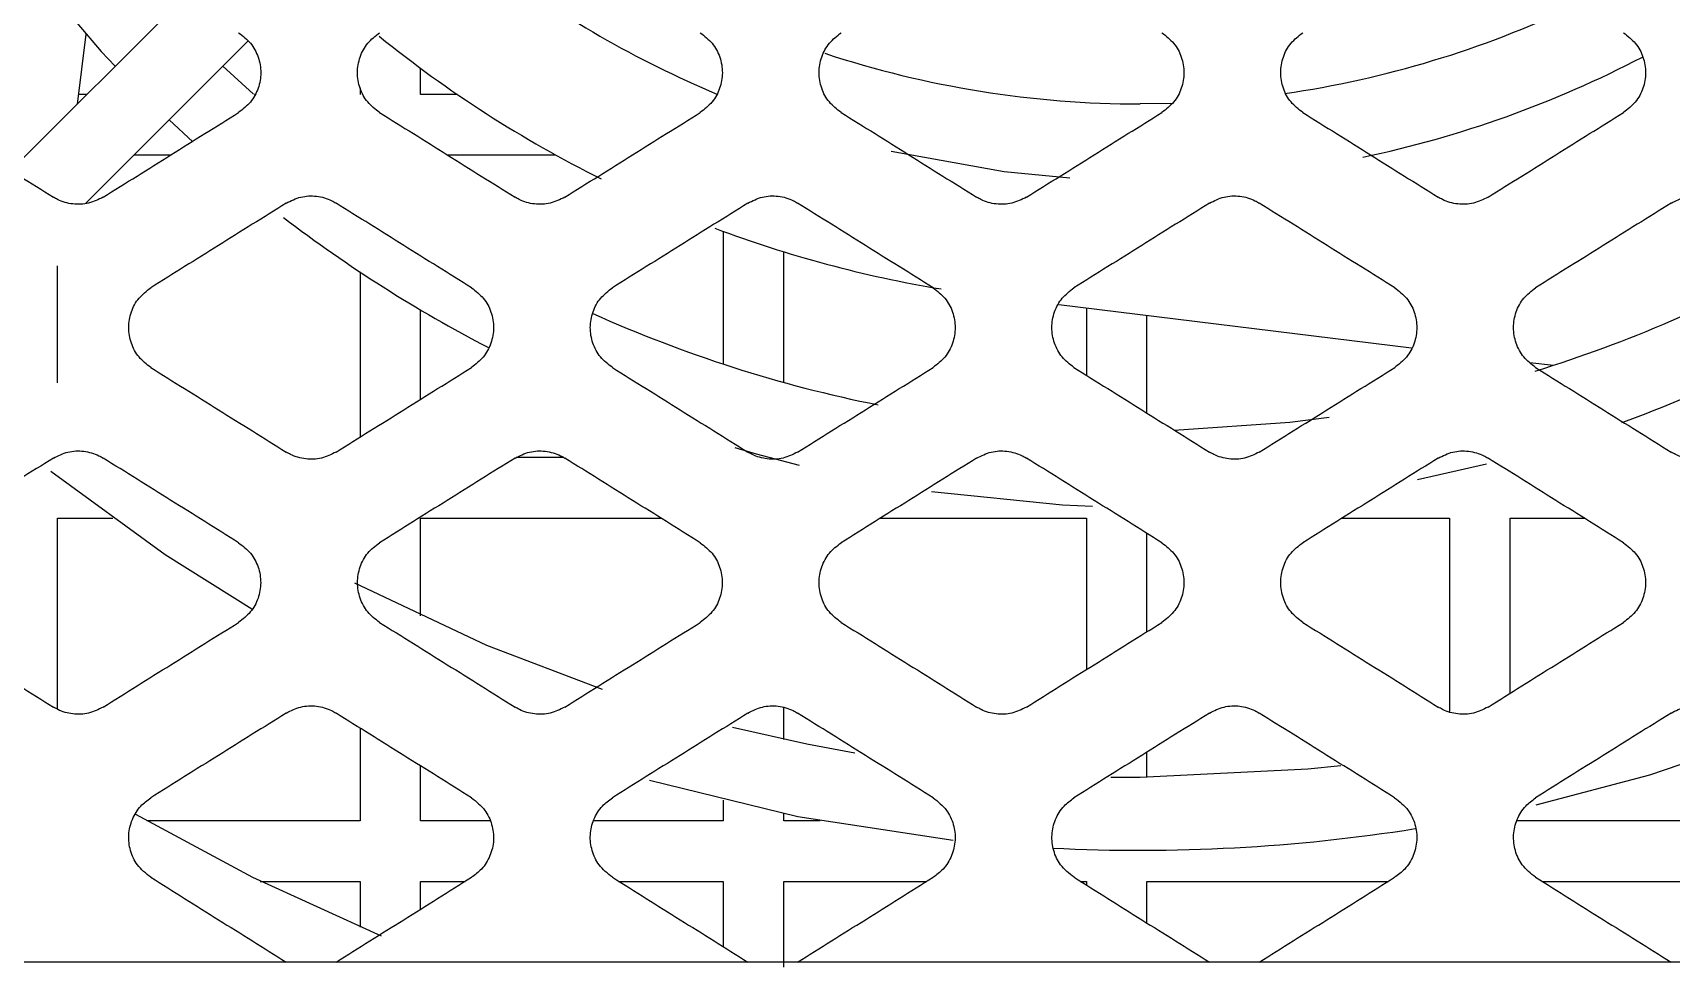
# Model space of a CAD drawing. Header units: millimetres. Extents: x 11355 to 11505, y 8083 to 8171.
# Drawn here: x 11361.4 to 11362.818, y 8087.765 to 8088.574 of the extents above; entities that cross this region are included whole.
import ezdxf

# ---------------------------------------------------------------- set-up
doc = ezdxf.new("R2010")
doc.units = ezdxf.units.MM
doc.layers.add('UPS', color=7, linetype='Continuous')

# ---------------------------------------------------------------- blocks, each defined once
blk = doc.blocks.new('UPS - 2.2kVA (APC SRT2200RMXLI-NC)')
at = {"linetype": 'Continuous'}
for p, q in [((2316.7315, 1374.2752), (2316.5823, 1374.126)), ((2316.6473, 1374.244), (2316.6399, 1374.1835)), ((2316.6473, 1374.0976), (2316.7876, 1374.2379)), ((2316.7922, 1374.1924), (2316.766, 1374.2163)), ((2316.937, 1374.1918), (2316.937, 1374.2144)), ((2316.8846, 1374.1975), (2316.8846, 1374.1918)), ((2316.6482, 1374.1918), (2316.6409, 1374.1918)), ((2316.7934, 1374.1918), (2316.7928, 1374.1918)), ((2316.9688, 1374.1918), (2316.937, 1374.1918)), ((2317.5886, 1374.1841), (2317.5598, 1374.1836)), ((2316.7194, 1374.1697), (2316.7398, 1374.1507)), ((2316.6891, 1374.1394), (2316.7208, 1374.1394)), ((2316.9603, 1374.1394), (2317.0539, 1374.1394)), ((2317.1989, 1374.0733), (2317.1989, 1373.9585)), ((2317.2513, 1373.9427), (2317.2513, 1374.0556)), ((2316.6227, 1373.9422), (2316.6227, 1374.0435)), ((2316.8846, 1374.0382), (2316.8846, 1373.8953)), ((2316.937, 1373.928), (2316.937, 1374.0054)), ((2317.4892, 1374.01), (2317.7945, 1373.9725)), ((2317.5132, 1374.007), (2317.5132, 1373.9488)), ((2317.5656, 1373.9161), (2317.5656, 1374.0006)), ((2317.897, 1373.9599), (2317.9174, 1373.9574)), ((2317.061, 1373.8775), (2317.0197, 1373.8775)), ((2317.7996, 1373.8585), (2317.8593, 1373.872)), ((2316.6227, 1373.8251), (2316.6707, 1373.8251)), ((2316.6227, 1373.6597), (2316.6227, 1373.8251)), ((2316.937, 1373.8251), (2317.1449, 1373.8251)), ((2316.937, 1373.7405), (2316.937, 1373.8251)), ((2317.335, 1373.8251), (2317.5132, 1373.8251)), ((2317.5132, 1373.8251), (2317.5132, 1373.6941)), ((2317.7345, 1373.8251), (2317.8275, 1373.8251)), ((2317.8275, 1373.8251), (2317.8275, 1373.6578)), ((2317.8799, 1373.8251), (2317.9439, 1373.8251)), ((2317.8799, 1373.6736), (2317.8799, 1373.8251)), ((2317.5656, 1373.7268), (2317.5656, 1373.8119)), ((2317.2513, 1373.6337), (2317.2513, 1373.6609)), ((2316.8846, 1373.6435), (2316.8846, 1373.5632)), ((2317.5656, 1373.6006), (2317.5656, 1373.6226)), ((2316.937, 1373.5632), (2316.937, 1373.6107)), ((2317.5598, 1373.6006), (2317.5342, 1373.6008)), ((2317.1989, 1373.5812), (2317.1989, 1373.5632)), ((2316.8846, 1373.5632), (2316.7001, 1373.5632)), ((2316.997, 1373.5632), (2316.937, 1373.5632)), ((2317.1989, 1373.5632), (2317.0868, 1373.5632)), ((2317.2513, 1373.5632), (2317.2513, 1373.5694)), ((2317.2827, 1373.5632), (2317.2513, 1373.5632)), ((2318.1418, 1373.5632), (2317.8857, 1373.5632)), ((2316.7983, 1373.5108), (2316.8846, 1373.5108)), ((2316.8846, 1373.5108), (2316.8846, 1373.4712)), ((2316.937, 1373.5108), (2316.9756, 1373.5108)), ((2316.937, 1373.4867), (2316.937, 1373.5108)), ((2317.1084, 1373.5108), (2317.1989, 1373.5108)), ((2317.1989, 1373.5108), (2317.1989, 1373.4543)), ((2317.2513, 1373.5108), (2317.375, 1373.5108)), ((2317.2513, 1373.4365), (2317.2513, 1373.5108)), ((2317.5079, 1373.5108), (2317.5132, 1373.5108)), ((2317.5132, 1373.5108), (2317.5132, 1373.5076)), ((2317.5656, 1373.5108), (2317.7745, 1373.5108)), ((2317.5656, 1373.4748), (2317.5656, 1373.5108)), ((2317.9074, 1373.5108), (2318.1418, 1373.5108)), ((2314.4138, 1373.4411), (2327.7323, 1373.4411))]:
    blk.add_line(p, q, dxfattribs=at)
at = {"linetype": 'Continuous', "flags": 128}
for points in [[(2316.5973, 1374.3038), (2316.6607, 1374.2291), (2316.6727, 1374.2163)], [(2317.3442, 1374.1427), (2317.4421, 1374.125), (2317.4987, 1374.1196)], [(2317.7232, 1373.9123), (2317.6893, 1373.908), (2317.589, 1373.9011)], [(2317.209, 1373.8862), (2317.2273, 1373.8808), (2317.2647, 1373.8709)], [(2316.617, 1373.8658), (2316.7159, 1373.7937), (2316.7911, 1373.7466)], [(2317.3791, 1373.8482), (2317.4925, 1373.8366), (2317.5184, 1373.8354)], [(2317.0945, 1373.6769), (2316.9942, 1373.7149), (2316.88, 1373.769)], [(2317.3128, 1373.6217), (2317.2713, 1373.6295), (2317.2068, 1373.644)], [(2317.9024, 1373.5769), (2318.0008, 1373.6031), (2318.0948, 1373.635)], [(2317.7333, 1373.6109), (2317.7048, 1373.6078), (2317.5598, 1373.6006)], [(2317.1352, 1373.5983), (2317.2635, 1373.5669), (2317.3979, 1373.5464)], [(2316.9032, 1373.4634), (2316.7917, 1373.5141), (2316.6906, 1373.5687)]]:
    blk.add_lwpolyline(points, dxfattribs=at)
at = {"linetype": 'Continuous'}
for radius, start, end in [(0.9392, 233.2433, 247.0267), (0.8732, 278.2369, 295.4434), (1.0476, 231.0394, 243.5606), (0.8732, 251.7773, 270), (0.9392, 281.8301, 297.5607), (1.2221, 232.6431, 242.5101), (1.0476, 249.4201, 260.5356), (1.1561, 287.1928, 299.6351), (1.1561, 245.8009, 258.6869), (1.2221, 289.9402, 301.1527), (1.5191, 267.1357, 279.0133)]:
    blk.add_arc((2317.5598, 1375.0568), radius, start, end, dxfattribs=at)
for points, knots in [([(2316.7795, 1374.2452), (2316.7832, 1374.2423), (2316.7905, 1374.2367), (2316.7971, 1374.2243), (2316.7995, 1374.2106), (2316.7971, 1374.1969), (2316.7904, 1374.1846), (2316.7832, 1374.179), (2316.7795, 1374.1762)], [0, 0, 0, 0, 0.166784, 0.333548, 0.500696, 0.667346, 0.833994, 1, 1, 1, 1]), ([(2316.9015, 1374.1762), (2316.8978, 1374.179), (2316.8905, 1374.1846), (2316.8839, 1374.197), (2316.8816, 1374.2107), (2316.884, 1374.2244), (2316.8906, 1374.2368), (2316.8979, 1374.2424), (2316.9015, 1374.2452)], [0, 0, 0, 0, 0.166811, 0.333603, 0.50079, 0.667462, 0.83409, 1, 1, 1, 1]), ([(2317.179, 1374.2452), (2317.1827, 1374.2423), (2317.1899, 1374.2367), (2317.1966, 1374.2243), (2317.1989, 1374.2106), (2317.1965, 1374.1969), (2317.1899, 1374.1846), (2317.1826, 1374.179), (2317.179, 1374.1762)], [0, 0, 0, 0, 0.166784, 0.333548, 0.500696, 0.667346, 0.833994, 1, 1, 1, 1]), ([(2317.3009, 1374.1762), (2317.2973, 1374.179), (2317.29, 1374.1846), (2317.2834, 1374.197), (2317.281, 1374.2107), (2317.2834, 1374.2244), (2317.2901, 1374.2368), (2317.2973, 1374.2424), (2317.3009, 1374.2452)], [0, 0, 0, 0, 0.166811, 0.333603, 0.50079, 0.667462, 0.83409, 1, 1, 1, 1]), ([(2317.5785, 1374.2452), (2317.5821, 1374.2423), (2317.5894, 1374.2367), (2317.596, 1374.2243), (2317.5984, 1374.2106), (2317.596, 1374.1969), (2317.5894, 1374.1846), (2317.5821, 1374.179), (2317.5785, 1374.1762)], [0, 0, 0, 0, 0.166784, 0.333548, 0.500696, 0.667346, 0.833994, 1, 1, 1, 1]), ([(2317.7004, 1374.1762), (2317.6968, 1374.179), (2317.6895, 1374.1846), (2317.6829, 1374.197), (2317.6805, 1374.2107), (2317.6829, 1374.2244), (2317.6895, 1374.2368), (2317.6968, 1374.2424), (2317.7004, 1374.2452)], [0, 0, 0, 0, 0.166811, 0.333603, 0.50079, 0.667462, 0.83409, 1, 1, 1, 1]), ([(2317.9779, 1374.2452), (2317.9816, 1374.2423), (2317.9889, 1374.2367), (2317.9955, 1374.2243), (2317.9979, 1374.2106), (2317.9955, 1374.1969), (2317.9888, 1374.1846), (2317.9816, 1374.179), (2317.9779, 1374.1762)], [0, 0, 0, 0, 0.166784, 0.333548, 0.500696, 0.667346, 0.833994, 1, 1, 1, 1]), ([(2316.502, 1374.1762), (2316.5118, 1374.1701), (2316.5313, 1374.1579), (2316.5704, 1374.1334), (2316.5997, 1374.1151), (2316.6192, 1374.1029)], [0, 0, 0, 0, 0.250032, 0.500063, 1, 1, 1, 1]), ([(2316.6623, 1374.1029), (2316.6721, 1374.109), (2316.6916, 1374.1212), (2316.7307, 1374.1456), (2316.76, 1374.164), (2316.7795, 1374.1762)], [0, 0, 0, 0, 0.2500317, 0.5000634, 1, 1, 1, 1]), ([(2316.9015, 1374.1762), (2316.9113, 1374.1701), (2316.9308, 1374.1579), (2316.9699, 1374.1334), (2316.9992, 1374.1151), (2317.0187, 1374.1029)], [0, 0, 0, 0, 0.250032, 0.500063, 1, 1, 1, 1]), ([(2317.0618, 1374.1029), (2317.0716, 1374.109), (2317.0911, 1374.1212), (2317.1302, 1374.1456), (2317.1595, 1374.164), (2317.179, 1374.1762)], [0, 0, 0, 0, 0.2500317, 0.5000634, 1, 1, 1, 1]), ([(2317.3009, 1374.1762), (2317.3107, 1374.1701), (2317.3303, 1374.1579), (2317.3693, 1374.1334), (2317.3986, 1374.1151), (2317.4182, 1374.1029)], [0, 0, 0, 0, 0.250032, 0.500063, 1, 1, 1, 1]), ([(2317.4613, 1374.1029), (2317.471, 1374.109), (2317.4906, 1374.1212), (2317.5296, 1374.1456), (2317.5589, 1374.164), (2317.5785, 1374.1762)], [0, 0, 0, 0, 0.2500317, 0.5000634, 1, 1, 1, 1]), ([(2317.7004, 1374.1762), (2317.7102, 1374.1701), (2317.7297, 1374.1579), (2317.7688, 1374.1334), (2317.7981, 1374.1151), (2317.8176, 1374.1029)], [0, 0, 0, 0, 0.250032, 0.500063, 1, 1, 1, 1]), ([(2317.8607, 1374.1029), (2317.8705, 1374.109), (2317.89, 1374.1212), (2317.9291, 1374.1456), (2317.9584, 1374.164), (2317.9779, 1374.1762)], [0, 0, 0, 0, 0.2500317, 0.5000634, 1, 1, 1, 1]), ([(2316.6623, 1374.1029), (2316.6582, 1374.1009), (2316.65, 1374.0968), (2316.636, 1374.0963), (2316.6256, 1374.0992), (2316.6204, 1374.1022), (2316.6192, 1374.1029)], [0, 0, 0, 0, 0.301855, 0.603671, 0.905682, 1, 1, 1, 1]), ([(2316.8207, 1374.0978), (2316.8109, 1374.0916), (2316.7914, 1374.0794), (2316.7523, 1374.055), (2316.723, 1374.0367), (2316.7035, 1374.0245)], [0, 0, 0, 0, 0.2500288, 0.5000577, 1, 1, 1, 1]), ([(2316.8207, 1374.0978), (2316.8248, 1374.0998), (2316.8331, 1374.1039), (2316.8471, 1374.1044), (2316.8574, 1374.1015), (2316.8626, 1374.0985), (2316.8638, 1374.0978)], [0, 0, 0, 0, 0.301781, 0.603523, 0.905512, 1, 1, 1, 1]), ([(2316.981, 1374.0245), (2316.9713, 1374.0306), (2316.9517, 1374.0428), (2316.9127, 1374.0672), (2316.8834, 1374.0855), (2316.8638, 1374.0978)], [0, 0, 0, 0, 0.250029, 0.500058, 1, 1, 1, 1]), ([(2317.0618, 1374.1029), (2317.0577, 1374.1009), (2317.0494, 1374.0968), (2317.0354, 1374.0963), (2317.0251, 1374.0992), (2317.0199, 1374.1022), (2317.0187, 1374.1029)], [0, 0, 0, 0, 0.301855, 0.603671, 0.905682, 1, 1, 1, 1]), ([(2317.2202, 1374.0978), (2317.2104, 1374.0916), (2317.1909, 1374.0794), (2317.1518, 1374.055), (2317.1225, 1374.0367), (2317.103, 1374.0245)], [0, 0, 0, 0, 0.250029, 0.500058, 1, 1, 1, 1]), ([(2317.2202, 1374.0978), (2317.2243, 1374.0998), (2317.2325, 1374.1039), (2317.2465, 1374.1044), (2317.2569, 1374.1015), (2317.2621, 1374.0985), (2317.2633, 1374.0978)], [0, 0, 0, 0, 0.301781, 0.603523, 0.905512, 1, 1, 1, 1]), ([(2317.3805, 1374.0245), (2317.3707, 1374.0306), (2317.3512, 1374.0428), (2317.3121, 1374.0672), (2317.2828, 1374.0855), (2317.2633, 1374.0978)], [0, 0, 0, 0, 0.250029, 0.500058, 1, 1, 1, 1]), ([(2317.4613, 1374.1029), (2317.4572, 1374.1009), (2317.4489, 1374.0968), (2317.4349, 1374.0963), (2317.4246, 1374.0992), (2317.4194, 1374.1022), (2317.4182, 1374.1029)], [0, 0, 0, 0, 0.301855, 0.603671, 0.905682, 1, 1, 1, 1]), ([(2317.6196, 1374.0978), (2317.6099, 1374.0916), (2317.5903, 1374.0794), (2317.5513, 1374.055), (2317.522, 1374.0367), (2317.5024, 1374.0245)], [0, 0, 0, 0, 0.250029, 0.500058, 1, 1, 1, 1]), ([(2317.6196, 1374.0978), (2317.6238, 1374.0998), (2317.632, 1374.1039), (2317.646, 1374.1044), (2317.6564, 1374.1015), (2317.6615, 1374.0985), (2317.6628, 1374.0978)], [0, 0, 0, 0, 0.301781, 0.603523, 0.905512, 1, 1, 1, 1]), ([(2317.78, 1374.0245), (2317.7702, 1374.0306), (2317.7507, 1374.0428), (2317.7116, 1374.0672), (2317.6823, 1374.0855), (2317.6628, 1374.0978)], [0, 0, 0, 0, 0.250029, 0.500058, 1, 1, 1, 1]), ([(2317.8607, 1374.1029), (2317.8566, 1374.1009), (2317.8484, 1374.0968), (2317.8344, 1374.0963), (2317.824, 1374.0992), (2317.8188, 1374.1022), (2317.8176, 1374.1029)], [0, 0, 0, 0, 0.301855, 0.603671, 0.905682, 1, 1, 1, 1]), ([(2318.0191, 1374.0978), (2318.0093, 1374.0916), (2317.9898, 1374.0794), (2317.9507, 1374.055), (2317.9214, 1374.0367), (2317.9019, 1374.0245)], [0, 0, 0, 0, 0.250029, 0.500058, 1, 1, 1, 1]), ([(2318.0191, 1374.0978), (2318.0232, 1374.0998), (2318.0315, 1374.1039), (2318.0455, 1374.1044), (2318.0558, 1374.1015), (2318.061, 1374.0985), (2318.0622, 1374.0978)], [0, 0, 0, 0, 0.301781, 0.603523, 0.905512, 1, 1, 1, 1]), ([(2316.7035, 1373.9555), (2316.6999, 1373.9583), (2316.6926, 1373.964), (2316.686, 1373.9764), (2316.6836, 1373.9901), (2316.686, 1374.0038), (2316.6926, 1374.0161), (2316.6999, 1374.0217), (2316.7035, 1374.0245)], [0, 0, 0, 0, 0.166786, 0.333549, 0.500809, 0.667629, 0.834405, 1, 1, 1, 1]), ([(2316.981, 1374.0245), (2316.9847, 1374.0217), (2316.992, 1374.0161), (2316.9986, 1374.0037), (2317.0009, 1373.99), (2316.9985, 1373.9763), (2316.9919, 1373.9639), (2316.9846, 1373.9583), (2316.981, 1373.9555)], [0, 0, 0, 0, 0.166752, 0.333481, 0.500689, 0.667481, 0.834281, 1, 1, 1, 1]), ([(2317.103, 1373.9555), (2317.0993, 1373.9583), (2317.092, 1373.964), (2317.0854, 1373.9764), (2317.0831, 1373.9901), (2317.0855, 1374.0038), (2317.0921, 1374.0161), (2317.0994, 1374.0217), (2317.103, 1374.0245)], [0, 0, 0, 0, 0.166786, 0.333549, 0.500809, 0.667629, 0.834405, 1, 1, 1, 1]), ([(2317.3805, 1374.0245), (2317.3841, 1374.0217), (2317.3914, 1374.0161), (2317.398, 1374.0037), (2317.4004, 1373.99), (2317.398, 1373.9763), (2317.3914, 1373.9639), (2317.3841, 1373.9583), (2317.3805, 1373.9555)], [0, 0, 0, 0, 0.166752, 0.333481, 0.500689, 0.667481, 0.834281, 1, 1, 1, 1]), ([(2317.5024, 1373.9555), (2317.4988, 1373.9583), (2317.4915, 1373.964), (2317.4849, 1373.9764), (2317.4825, 1373.9901), (2317.4849, 1374.0038), (2317.4916, 1374.0161), (2317.4988, 1374.0217), (2317.5024, 1374.0245)], [0, 0, 0, 0, 0.166786, 0.333549, 0.500809, 0.667629, 0.834405, 1, 1, 1, 1]), ([(2317.78, 1374.0245), (2317.7836, 1374.0217), (2317.7909, 1374.0161), (2317.7975, 1374.0037), (2317.7999, 1373.99), (2317.7975, 1373.9763), (2317.7908, 1373.9639), (2317.7836, 1373.9583), (2317.78, 1373.9555)], [0, 0, 0, 0, 0.166752, 0.333481, 0.500689, 0.667481, 0.834281, 1, 1, 1, 1]), ([(2317.9019, 1373.9555), (2317.8983, 1373.9583), (2317.891, 1373.964), (2317.8844, 1373.9764), (2317.882, 1373.9901), (2317.8844, 1374.0038), (2317.891, 1374.0161), (2317.8983, 1374.0217), (2317.9019, 1374.0245)], [0, 0, 0, 0, 0.166786, 0.333549, 0.500809, 0.667629, 0.834405, 1, 1, 1, 1]), ([(2316.7035, 1373.9555), (2316.7133, 1373.9494), (2316.7328, 1373.9372), (2316.7719, 1373.9128), (2316.8012, 1373.8945), (2316.8207, 1373.8823)], [0, 0, 0, 0, 0.250039, 0.500078, 1, 1, 1, 1]), ([(2316.8638, 1373.8823), (2316.8736, 1373.8884), (2316.8931, 1373.9006), (2316.9322, 1373.925), (2316.9615, 1373.9433), (2316.981, 1373.9555)], [0, 0, 0, 0, 0.250039, 0.500078, 1, 1, 1, 1]), ([(2317.103, 1373.9555), (2317.1127, 1373.9494), (2317.1323, 1373.9372), (2317.1713, 1373.9128), (2317.2006, 1373.8945), (2317.2202, 1373.8823)], [0, 0, 0, 0, 0.250039, 0.500078, 1, 1, 1, 1]), ([(2317.2633, 1373.8823), (2317.2731, 1373.8884), (2317.2926, 1373.9006), (2317.3317, 1373.925), (2317.361, 1373.9433), (2317.3805, 1373.9555)], [0, 0, 0, 0, 0.250039, 0.500078, 1, 1, 1, 1]), ([(2317.5024, 1373.9555), (2317.5122, 1373.9494), (2317.5317, 1373.9372), (2317.5708, 1373.9128), (2317.6001, 1373.8945), (2317.6196, 1373.8823)], [0, 0, 0, 0, 0.250039, 0.500078, 1, 1, 1, 1]), ([(2317.6628, 1373.8823), (2317.6725, 1373.8884), (2317.6921, 1373.9006), (2317.7311, 1373.925), (2317.7604, 1373.9433), (2317.78, 1373.9555)], [0, 0, 0, 0, 0.250039, 0.500078, 1, 1, 1, 1]), ([(2317.9019, 1373.9555), (2317.9117, 1373.9494), (2317.9312, 1373.9372), (2317.9703, 1373.9128), (2317.9996, 1373.8945), (2318.0191, 1373.8823)], [0, 0, 0, 0, 0.250039, 0.500078, 1, 1, 1, 1]), ([(2316.6192, 1373.8771), (2316.6095, 1373.871), (2316.5899, 1373.8588), (2316.5509, 1373.8344), (2316.5216, 1373.8161), (2316.502, 1373.8038)], [0, 0, 0, 0, 0.250035, 0.50007, 1, 1, 1, 1]), ([(2316.6192, 1373.8771), (2316.6233, 1373.8791), (2316.6316, 1373.8832), (2316.6456, 1373.8837), (2316.6559, 1373.8808), (2316.6611, 1373.8778), (2316.6623, 1373.8771)], [0, 0, 0, 0, 0.301444, 0.602853, 0.904565, 1, 1, 1, 1]), ([(2316.7795, 1373.8038), (2316.7698, 1373.81), (2316.7502, 1373.8222), (2316.7112, 1373.8466), (2316.6819, 1373.8649), (2316.6623, 1373.8771)], [0, 0, 0, 0, 0.250035, 0.50007, 1, 1, 1, 1]), ([(2316.8638, 1373.8823), (2316.8597, 1373.8802), (2316.8515, 1373.8762), (2316.8375, 1373.8757), (2316.8271, 1373.8786), (2316.8219, 1373.8816), (2316.8207, 1373.8823)], [0, 0, 0, 0, 0.301554, 0.603073, 0.904812, 1, 1, 1, 1]), ([(2317.0187, 1373.8771), (2317.0089, 1373.871), (2316.9894, 1373.8588), (2316.9503, 1373.8344), (2316.921, 1373.8161), (2316.9015, 1373.8038)], [0, 0, 0, 0, 0.250035, 0.50007, 1, 1, 1, 1]), ([(2317.0187, 1373.8771), (2317.0228, 1373.8791), (2317.031, 1373.8832), (2317.045, 1373.8837), (2317.0554, 1373.8808), (2317.0606, 1373.8778), (2317.0618, 1373.8771)], [0, 0, 0, 0, 0.301444, 0.602853, 0.904565, 1, 1, 1, 1]), ([(2317.179, 1373.8038), (2317.1692, 1373.81), (2317.1497, 1373.8222), (2317.1106, 1373.8466), (2317.0813, 1373.8649), (2317.0618, 1373.8771)], [0, 0, 0, 0, 0.250035, 0.50007, 1, 1, 1, 1]), ([(2317.2633, 1373.8823), (2317.2592, 1373.8802), (2317.2509, 1373.8762), (2317.2369, 1373.8757), (2317.2266, 1373.8786), (2317.2214, 1373.8816), (2317.2202, 1373.8823)], [0, 0, 0, 0, 0.301554, 0.603073, 0.904812, 1, 1, 1, 1]), ([(2317.4182, 1373.8771), (2317.4084, 1373.871), (2317.3889, 1373.8588), (2317.3498, 1373.8344), (2317.3205, 1373.8161), (2317.301, 1373.8038)], [0, 0, 0, 0, 0.250035, 0.50007, 1, 1, 1, 1]), ([(2317.4182, 1373.8771), (2317.4223, 1373.8791), (2317.4305, 1373.8832), (2317.4445, 1373.8837), (2317.4548, 1373.8808), (2317.46, 1373.8778), (2317.4613, 1373.8771)], [0, 0, 0, 0, 0.301444, 0.602853, 0.904565, 1, 1, 1, 1]), ([(2317.5785, 1373.8038), (2317.5687, 1373.81), (2317.5492, 1373.8222), (2317.5101, 1373.8466), (2317.4808, 1373.8649), (2317.4613, 1373.8771)], [0, 0, 0, 0, 0.250035, 0.50007, 1, 1, 1, 1]), ([(2317.6628, 1373.8823), (2317.6586, 1373.8802), (2317.6504, 1373.8762), (2317.6364, 1373.8757), (2317.6261, 1373.8786), (2317.6209, 1373.8816), (2317.6196, 1373.8823)], [0, 0, 0, 0, 0.301554, 0.603073, 0.904812, 1, 1, 1, 1]), ([(2317.8176, 1373.8771), (2317.8079, 1373.871), (2317.7883, 1373.8588), (2317.7493, 1373.8344), (2317.72, 1373.8161), (2317.7004, 1373.8038)], [0, 0, 0, 0, 0.250035, 0.50007, 1, 1, 1, 1]), ([(2317.8176, 1373.8771), (2317.8217, 1373.8791), (2317.83, 1373.8832), (2317.844, 1373.8837), (2317.8543, 1373.8808), (2317.8595, 1373.8778), (2317.8607, 1373.8771)], [0, 0, 0, 0, 0.3014444, 0.6028531, 0.9045648, 1, 1, 1, 1]), ([(2317.9779, 1373.8038), (2317.9682, 1373.81), (2317.9486, 1373.8222), (2317.9096, 1373.8466), (2317.8803, 1373.8649), (2317.8607, 1373.8771)], [0, 0, 0, 0, 0.250035, 0.50007, 1, 1, 1, 1]), ([(2318.0622, 1373.8823), (2318.0581, 1373.8802), (2318.0499, 1373.8762), (2318.0359, 1373.8757), (2318.0255, 1373.8786), (2318.0204, 1373.8816), (2318.0191, 1373.8823)], [0, 0, 0, 0, 0.301554, 0.603073, 0.904812, 1, 1, 1, 1]), ([(2316.7795, 1373.8038), (2316.7832, 1373.801), (2316.7905, 1373.7954), (2316.7971, 1373.783), (2316.7994, 1373.7693), (2316.797, 1373.7556), (2316.7904, 1373.7433), (2316.7831, 1373.7377), (2316.7795, 1373.7349)], [0, 0, 0, 0, 0.166659, 0.333291, 0.500575, 0.667547, 0.834537, 1, 1, 1, 1]), ([(2316.9015, 1373.7349), (2316.8978, 1373.7377), (2316.8906, 1373.7433), (2316.884, 1373.7557), (2316.8816, 1373.7694), (2316.884, 1373.7831), (2316.8906, 1373.7955), (2316.8979, 1373.8011), (2316.9015, 1373.8038)], [0, 0, 0, 0, 0.1667, 0.333372, 0.500719, 0.667725, 0.834686, 1, 1, 1, 1]), ([(2317.179, 1373.8038), (2317.1826, 1373.801), (2317.1899, 1373.7954), (2317.1965, 1373.783), (2317.1989, 1373.7693), (2317.1965, 1373.7556), (2317.1899, 1373.7433), (2317.1826, 1373.7377), (2317.179, 1373.7349)], [0, 0, 0, 0, 0.166659, 0.333291, 0.500575, 0.667547, 0.834537, 1, 1, 1, 1]), ([(2317.301, 1373.7349), (2317.2973, 1373.7377), (2317.29, 1373.7433), (2317.2834, 1373.7557), (2317.281, 1373.7694), (2317.2835, 1373.7831), (2317.2901, 1373.7955), (2317.2973, 1373.8011), (2317.301, 1373.8038)], [0, 0, 0, 0, 0.1667, 0.333372, 0.500719, 0.667725, 0.834686, 1, 1, 1, 1]), ([(2317.5785, 1373.8038), (2317.5821, 1373.801), (2317.5894, 1373.7954), (2317.596, 1373.783), (2317.5984, 1373.7693), (2317.596, 1373.7556), (2317.5893, 1373.7433), (2317.5821, 1373.7377), (2317.5785, 1373.7349)], [0, 0, 0, 0, 0.166659, 0.333291, 0.500575, 0.667547, 0.834537, 1, 1, 1, 1]), ([(2317.7004, 1373.7349), (2317.6968, 1373.7377), (2317.6895, 1373.7433), (2317.6829, 1373.7557), (2317.6805, 1373.7694), (2317.6829, 1373.7831), (2317.6895, 1373.7955), (2317.6968, 1373.8011), (2317.7004, 1373.8038)], [0, 0, 0, 0, 0.1667, 0.333372, 0.500719, 0.667725, 0.834686, 1, 1, 1, 1]), ([(2317.9779, 1373.8038), (2317.9816, 1373.801), (2317.9889, 1373.7954), (2317.9955, 1373.783), (2317.9978, 1373.7693), (2317.9954, 1373.7556), (2317.9888, 1373.7433), (2317.9815, 1373.7377), (2317.9779, 1373.7349)], [0, 0, 0, 0, 0.166659, 0.333291, 0.500575, 0.667547, 0.834537, 1, 1, 1, 1]), ([(2316.502, 1373.7349), (2316.5118, 1373.7288), (2316.5313, 1373.7166), (2316.5704, 1373.6922), (2316.5997, 1373.6739), (2316.6192, 1373.6616)], [0, 0, 0, 0, 0.250046, 0.500092, 1, 1, 1, 1]), ([(2316.6623, 1373.6616), (2316.6721, 1373.6678), (2316.6916, 1373.68), (2316.7307, 1373.7044), (2316.76, 1373.7227), (2316.7795, 1373.7349)], [0, 0, 0, 0, 0.250046, 0.5000921, 1, 1, 1, 1]), ([(2316.9015, 1373.7349), (2316.9113, 1373.7288), (2316.9308, 1373.7166), (2316.9699, 1373.6922), (2316.9992, 1373.6739), (2317.0187, 1373.6616)], [0, 0, 0, 0, 0.250046, 0.500092, 1, 1, 1, 1]), ([(2317.0618, 1373.6616), (2317.0716, 1373.6678), (2317.0911, 1373.68), (2317.1302, 1373.7044), (2317.1595, 1373.7227), (2317.179, 1373.7349)], [0, 0, 0, 0, 0.250046, 0.500092, 1, 1, 1, 1]), ([(2317.301, 1373.7349), (2317.3107, 1373.7288), (2317.3303, 1373.7166), (2317.3693, 1373.6922), (2317.3986, 1373.6739), (2317.4182, 1373.6616)], [0, 0, 0, 0, 0.250046, 0.500092, 1, 1, 1, 1]), ([(2317.4613, 1373.6616), (2317.471, 1373.6678), (2317.4906, 1373.68), (2317.5296, 1373.7044), (2317.5589, 1373.7227), (2317.5785, 1373.7349)], [0, 0, 0, 0, 0.250046, 0.500092, 1, 1, 1, 1]), ([(2317.7004, 1373.7349), (2317.7102, 1373.7288), (2317.7297, 1373.7166), (2317.7688, 1373.6922), (2317.7981, 1373.6739), (2317.8176, 1373.6616)], [0, 0, 0, 0, 0.250046, 0.500092, 1, 1, 1, 1]), ([(2317.8607, 1373.6616), (2317.8705, 1373.6678), (2317.89, 1373.68), (2317.9291, 1373.7044), (2317.9584, 1373.7227), (2317.9779, 1373.7349)], [0, 0, 0, 0, 0.250046, 0.500092, 1, 1, 1, 1]), ([(2316.6623, 1373.6616), (2316.6582, 1373.6596), (2316.65, 1373.6555), (2316.636, 1373.655), (2316.6257, 1373.6579), (2316.6205, 1373.6609), (2316.6192, 1373.6616)], [0, 0, 0, 0, 0.301151, 0.602272, 0.903677, 1, 1, 1, 1]), ([(2316.8207, 1373.6564), (2316.8248, 1373.6585), (2316.833, 1373.6626), (2316.847, 1373.6631), (2316.8574, 1373.6602), (2316.8626, 1373.6572), (2316.8638, 1373.6564)], [0, 0, 0, 0, 0.301008, 0.601985, 0.903357, 1, 1, 1, 1]), ([(2317.0618, 1373.6616), (2317.0577, 1373.6596), (2317.0495, 1373.6555), (2317.0355, 1373.655), (2317.0251, 1373.6579), (2317.02, 1373.6609), (2317.0187, 1373.6616)], [0, 0, 0, 0, 0.301151, 0.602272, 0.903677, 1, 1, 1, 1]), ([(2317.2202, 1373.6564), (2317.2243, 1373.6585), (2317.2325, 1373.6626), (2317.2465, 1373.6631), (2317.2568, 1373.6602), (2317.262, 1373.6572), (2317.2633, 1373.6564)], [0, 0, 0, 0, 0.301008, 0.601985, 0.903357, 1, 1, 1, 1]), ([(2317.4613, 1373.6616), (2317.4572, 1373.6596), (2317.4489, 1373.6555), (2317.435, 1373.655), (2317.4246, 1373.6579), (2317.4194, 1373.6609), (2317.4182, 1373.6616)], [0, 0, 0, 0, 0.301151, 0.602272, 0.903677, 1, 1, 1, 1]), ([(2317.6196, 1373.6564), (2317.6238, 1373.6585), (2317.632, 1373.6626), (2317.6459, 1373.6631), (2317.6563, 1373.6602), (2317.6615, 1373.6572), (2317.6627, 1373.6564)], [0, 0, 0, 0, 0.301008, 0.601985, 0.903357, 1, 1, 1, 1]), ([(2317.8607, 1373.6616), (2317.8566, 1373.6596), (2317.8484, 1373.6555), (2317.8344, 1373.655), (2317.8241, 1373.6579), (2317.8189, 1373.6609), (2317.8176, 1373.6616)], [0, 0, 0, 0, 0.301151, 0.602272, 0.903677, 1, 1, 1, 1]), ([(2318.0191, 1373.6564), (2318.0232, 1373.6585), (2318.0314, 1373.6626), (2318.0454, 1373.6631), (2318.0558, 1373.6602), (2318.061, 1373.6572), (2318.0622, 1373.6564)], [0, 0, 0, 0, 0.301008, 0.6019853, 0.9033571, 1, 1, 1, 1]), ([(2316.8207, 1373.6564), (2316.8109, 1373.6503), (2316.7914, 1373.6381), (2316.7523, 1373.6137), (2316.723, 1373.5954), (2316.7035, 1373.5832)], [0, 0, 0, 0, 0.250041, 0.500082, 1, 1, 1, 1]), ([(2316.981, 1373.5832), (2316.9712, 1373.5893), (2316.9517, 1373.6015), (2316.9126, 1373.6259), (2316.8833, 1373.6442), (2316.8638, 1373.6564)], [0, 0, 0, 0, 0.250041, 0.500082, 1, 1, 1, 1]), ([(2317.2202, 1373.6564), (2317.2104, 1373.6503), (2317.1909, 1373.6381), (2317.1518, 1373.6137), (2317.1225, 1373.5954), (2317.103, 1373.5832)], [0, 0, 0, 0, 0.250041, 0.500082, 1, 1, 1, 1]), ([(2317.3805, 1373.5832), (2317.3707, 1373.5893), (2317.3512, 1373.6015), (2317.3121, 1373.6259), (2317.2828, 1373.6442), (2317.2633, 1373.6564)], [0, 0, 0, 0, 0.2500409, 0.5000817, 1, 1, 1, 1]), ([(2317.6196, 1373.6564), (2317.6099, 1373.6503), (2317.5903, 1373.6381), (2317.5513, 1373.6137), (2317.522, 1373.5954), (2317.5024, 1373.5832)], [0, 0, 0, 0, 0.250041, 0.500082, 1, 1, 1, 1]), ([(2317.7799, 1373.5832), (2317.7702, 1373.5893), (2317.7506, 1373.6015), (2317.7116, 1373.6259), (2317.6823, 1373.6442), (2317.6627, 1373.6564)], [0, 0, 0, 0, 0.250041, 0.500082, 1, 1, 1, 1]), ([(2318.0191, 1373.6564), (2318.0093, 1373.6503), (2317.9898, 1373.6381), (2317.9507, 1373.6137), (2317.9214, 1373.5954), (2317.9019, 1373.5832)], [0, 0, 0, 0, 0.250041, 0.500082, 1, 1, 1, 1]), ([(2316.7035, 1373.5143), (2316.6993, 1373.5176), (2316.6915, 1373.5238), (2316.6853, 1373.5373), (2316.6837, 1373.5511), (2316.6869, 1373.5646), (2316.6938, 1373.5759), (2316.7005, 1373.5809), (2316.7035, 1373.5832)], [0, 0, 0, 0, 0.194122, 0.360655, 0.527955, 0.695413, 0.862673, 1, 1, 1, 1]), ([(2316.981, 1373.5832), (2316.9852, 1373.5798), (2316.993, 1373.5736), (2316.9992, 1373.5602), (2317.0009, 1373.5464), (2316.9977, 1373.5328), (2316.9908, 1373.5215), (2316.984, 1373.5165), (2316.981, 1373.5143)], [0, 0, 0, 0, 0.194124, 0.360612, 0.527843, 0.695274, 0.862576, 1, 1, 1, 1]), ([(2317.103, 1373.5143), (2317.0988, 1373.5176), (2317.091, 1373.5238), (2317.0848, 1373.5373), (2317.0831, 1373.5511), (2317.0863, 1373.5646), (2317.0932, 1373.5759), (2317.1, 1373.5809), (2317.103, 1373.5832)], [0, 0, 0, 0, 0.194122, 0.360655, 0.527955, 0.695413, 0.862673, 1, 1, 1, 1]), ([(2317.3805, 1373.5832), (2317.3847, 1373.5798), (2317.3925, 1373.5736), (2317.3987, 1373.5602), (2317.4003, 1373.5464), (2317.3971, 1373.5328), (2317.3902, 1373.5215), (2317.3835, 1373.5165), (2317.3805, 1373.5143)], [0, 0, 0, 0, 0.194124, 0.360612, 0.527843, 0.695274, 0.862576, 1, 1, 1, 1]), ([(2317.5025, 1373.5143), (2317.4982, 1373.5176), (2317.4904, 1373.5238), (2317.4842, 1373.5373), (2317.4826, 1373.5511), (2317.4858, 1373.5646), (2317.4927, 1373.5759), (2317.4994, 1373.5809), (2317.5024, 1373.5832)], [0, 0, 0, 0, 0.194122, 0.360655, 0.527955, 0.695413, 0.862673, 1, 1, 1, 1]), ([(2317.7799, 1373.5832), (2317.7842, 1373.5798), (2317.792, 1373.5736), (2317.7982, 1373.5602), (2317.7998, 1373.5464), (2317.7966, 1373.5328), (2317.7897, 1373.5215), (2317.783, 1373.5165), (2317.7799, 1373.5143)], [0, 0, 0, 0, 0.194124, 0.360612, 0.527843, 0.695274, 0.862576, 1, 1, 1, 1]), ([(2317.9019, 1373.5143), (2317.8977, 1373.5176), (2317.8899, 1373.5238), (2317.8837, 1373.5373), (2317.8821, 1373.5511), (2317.8853, 1373.5646), (2317.8922, 1373.5759), (2317.8989, 1373.5809), (2317.9019, 1373.5832)], [0, 0, 0, 0, 0.194122, 0.360655, 0.527955, 0.695413, 0.862673, 1, 1, 1, 1]), ([(2316.7035, 1373.5143), (2316.7133, 1373.5082), (2316.7328, 1373.4959), (2316.7719, 1373.4715), (2316.8012, 1373.4532), (2316.8207, 1373.441)], [0, 0, 0, 0, 0.250054, 0.500107, 1, 1, 1, 1]), ([(2316.8638, 1373.441), (2316.8736, 1373.4471), (2316.8931, 1373.4593), (2316.9322, 1373.4837), (2316.9615, 1373.5021), (2316.981, 1373.5143)], [0, 0, 0, 0, 0.250054, 0.500107, 1, 1, 1, 1]), ([(2317.103, 1373.5143), (2317.1128, 1373.5082), (2317.1323, 1373.4959), (2317.1714, 1373.4715), (2317.2007, 1373.4532), (2317.2202, 1373.441)], [0, 0, 0, 0, 0.2500535, 0.500107, 1, 1, 1, 1]), ([(2317.2633, 1373.441), (2317.273, 1373.4471), (2317.2926, 1373.4593), (2317.3316, 1373.4837), (2317.3609, 1373.5021), (2317.3805, 1373.5143)], [0, 0, 0, 0, 0.250054, 0.500107, 1, 1, 1, 1]), ([(2317.5025, 1373.5143), (2317.5122, 1373.5082), (2317.5318, 1373.4959), (2317.5708, 1373.4715), (2317.6001, 1373.4532), (2317.6197, 1373.441)], [0, 0, 0, 0, 0.2500535, 0.500107, 1, 1, 1, 1]), ([(2317.6627, 1373.441), (2317.6725, 1373.4471), (2317.692, 1373.4593), (2317.7311, 1373.4837), (2317.7604, 1373.5021), (2317.7799, 1373.5143)], [0, 0, 0, 0, 0.250054, 0.500107, 1, 1, 1, 1]), ([(2317.9019, 1373.5143), (2317.9117, 1373.5082), (2317.9312, 1373.4959), (2317.9703, 1373.4715), (2317.9996, 1373.4532), (2318.0191, 1373.441)], [0, 0, 0, 0, 0.250054, 0.500107, 1, 1, 1, 1])]:
    blk.add_open_spline(points, degree=3, knots=knots, dxfattribs=at)

msp = doc.modelspace()

# ---------------------------------------------------------------- block references
at = {"layer": 'UPS'}
msp.add_blockref('UPS - 2.2kVA (APC SRT2200RMXLI-NC)', (9044.799, 6714.3289), dxfattribs=at)

doc.saveas('drawing.dxf')
